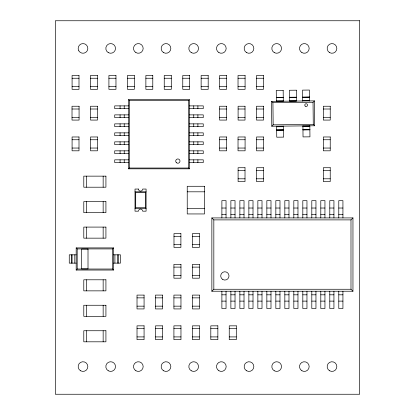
<?xml version="1.0" encoding="UTF-8"?>
<svg xmlns="http://www.w3.org/2000/svg" width="415" height="415" viewBox="0 0 415 415"><rect width="100%" height="100%" fill="white"/><g stroke="black" fill="none" stroke-linecap="round" stroke-linejoin="round"><path stroke-width="0.62" d="M271.794 126.233L273.163 124.832L313.278 124.407L314.674 125.776L314.409 100.876L271.529 101.333L271.794 126.233L314.674 125.776M271.529 101.333L272.925 102.702L313.04 102.272L314.409 100.876M189.422 168.822L188.628 168.034L188.628 100.446L189.422 99.657L128.551 99.657L128.551 168.822L189.422 168.822L189.422 99.657M128.551 168.822L129.345 168.034L129.345 100.446L128.551 99.657M145.39 192.503L146.08 191.813L135.015 191.813L135.705 192.503L135.705 207.723L135.015 208.413L146.08 208.413L145.39 207.723L145.39 192.503L135.705 192.503M76.178 270.041L77.19 269.029L112.522 269.029L113.528 270.041L113.528 247.905L76.178 247.905L76.178 270.041L113.528 270.041M76.178 247.905L77.19 248.917L112.522 248.917L113.528 247.905M211.858 291.231L213.829 289.26L350.986 289.26L352.958 291.231L352.958 217.917L211.858 217.917L211.858 291.231L352.958 291.231M211.858 217.917L213.829 219.888L350.986 219.888L352.958 217.917M276.328 97.406L283.248 97.333M289.468 97.266L296.388 97.193M302.613 97.126L309.528 97.053M276.333 97.546L283.248 97.473M289.473 97.406L296.388 97.333M302.613 97.266L309.528 97.193M276.333 97.608L283.248 97.535M289.473 97.468L296.388 97.395M302.613 97.328L309.528 97.255M276.364 100.814L283.284 100.741M289.504 100.674L296.424 100.601M302.649 100.534L309.564 100.461M276.639 126.316L283.554 126.243M302.919 126.036L309.834 125.963M276.644 126.783L283.559 126.71M302.924 126.502L309.839 126.43M276.675 129.994L283.59 129.916L276.675 130.051M302.96 129.713L309.875 129.636M302.96 129.77L309.875 129.698M276.681 130.191L283.595 130.118M302.96 129.911L309.875 129.838M72.086 78.253L79 78.253M90.454 78.253L97.509 78.253M108.912 78.253L115.967 78.253M127.421 78.253L134.335 78.253M145.873 78.253L152.787 78.253M164.241 78.253L171.296 78.253M182.766 78.253L189.681 78.253M201.135 78.253L208.19 78.253M219.66 78.253L226.574 78.253M238.028 78.253L245.083 78.253M256.553 78.253L263.468 78.253M72.086 86.553L79 86.553M90.454 86.553L97.509 86.553M108.912 86.553L115.967 86.553M127.421 86.553L134.335 86.553M145.873 86.553L152.787 86.553M164.241 86.553L171.296 86.553M182.766 86.553L189.681 86.553M201.135 86.553L208.19 86.553M219.66 86.553L226.574 86.553M238.028 86.553L245.083 86.553M256.553 86.553L263.468 86.553M129.345 100.446L188.628 100.446M128.551 105.882L114.722 105.882L114.722 108.647L128.551 108.647M189.422 105.882L203.251 105.882L203.251 108.647L189.422 108.647M72.018 109.005L79.073 109.005M90.527 109.005L97.442 109.005M219.592 109.005L226.647 109.005M238.101 109.005L245.016 109.005M256.486 109.005L263.541 109.005M323.311 109.005L330.231 109.005M128.551 114.872L114.722 114.872L114.722 117.637L128.551 117.637M189.422 114.872L203.251 114.872L203.251 117.637L189.422 117.637M72.018 117.305L79.073 117.305M90.527 117.305L97.442 117.305M219.592 117.305L226.647 117.305M238.101 117.305L245.016 117.305M256.486 117.305L263.541 117.305M323.311 117.305L330.231 117.305M128.551 123.862L114.722 123.862L114.722 126.632L128.551 126.632M189.422 123.862L203.251 123.862L203.251 126.632L189.422 126.632M128.551 132.857L114.722 132.857L114.722 135.622L128.551 135.622M189.422 132.857L203.251 132.857L203.251 135.622L189.422 135.622M72.086 139.746L79 139.746M90.527 139.746L97.442 139.746M219.592 139.746L226.647 139.746M238.028 139.746L245.083 139.746M256.553 139.746L263.468 139.746M323.311 139.746L330.231 139.746M128.551 141.847L114.722 141.847L114.722 144.612L128.551 144.612M189.422 141.847L203.251 141.847L203.251 144.612L189.422 144.612M72.086 148.046L79 148.046M90.527 148.046L97.442 148.046M219.592 148.046L226.647 148.046M238.028 148.046L245.083 148.046M256.553 148.046L263.468 148.046M323.311 148.046L330.231 148.046M128.551 150.837L114.722 150.837L114.722 153.607L128.551 153.607M189.422 150.837L203.251 150.837L203.251 153.607L189.422 153.607M128.551 159.832L114.722 159.832L114.722 162.597L128.551 162.597M189.422 159.832L203.251 159.832L203.251 162.597L189.422 162.597M129.345 168.034L188.628 168.034M238.101 170.498L245.016 170.498M256.486 170.498L263.541 170.498M323.311 170.498L330.231 170.498M238.101 178.798L245.016 178.798M256.486 178.798L263.541 178.798M323.311 178.798L330.231 178.798M187.232 191.813L204.528 191.813M135.705 207.723L145.39 207.723M221.885 208.029L226.035 208.029M230.88 208.029L235.03 208.029M239.87 208.029L244.02 208.029M248.86 208.029L253.01 208.029M257.855 208.029L262.005 208.029M266.845 208.029L270.995 208.029M275.835 208.029L279.985 208.029M284.83 208.029L288.98 208.029M293.82 208.029L297.97 208.029M302.81 208.029L306.96 208.029M311.805 208.029L315.955 208.029M320.795 208.029L324.945 208.029M329.785 208.029L333.935 208.029M338.78 208.029L342.93 208.029M187.232 208.413L204.528 208.413M221.885 214.337L226.035 214.337M230.88 214.337L235.03 214.337M239.87 214.337L244.02 214.337M248.86 214.337L253.01 214.337M257.855 214.337L262.005 214.337M266.845 214.337L270.995 214.337M275.835 214.337L279.985 214.337M284.83 214.337L288.98 214.337M293.82 214.337L297.97 214.337M302.81 214.337L306.96 214.337M311.805 214.337L315.955 214.337M320.795 214.337L324.945 214.337M329.785 214.337L333.935 214.337M338.78 214.337L342.93 214.337M173.984 236.368L180.899 236.368M192.42 236.368L199.34 236.368M173.984 244.668L180.899 244.668M192.42 244.668L199.34 244.668M76.178 254.826L69.264 254.826L69.264 263.126L76.178 263.126M113.528 254.826L120.449 254.826L120.449 263.126L113.528 263.126M173.911 267.12L180.966 267.12M192.42 267.12L199.34 267.12M173.911 275.42L180.966 275.42M192.42 275.42L199.34 275.42M221.885 294.811L226.035 294.811M230.88 294.811L235.03 294.811M239.87 294.811L244.02 294.811M248.86 294.811L253.01 294.811M257.855 294.811L262.005 294.811M266.845 294.811L270.995 294.811M275.835 294.811L279.985 294.811M284.83 294.811L288.98 294.811M293.82 294.811L297.97 294.811M302.81 294.811L306.96 294.811M311.805 294.811L315.955 294.811M320.795 294.811L324.945 294.811M329.785 294.811L333.935 294.811M338.78 294.811L342.93 294.811M137.017 297.861L144.072 297.861M155.459 297.861L162.514 297.861M173.911 297.861L180.966 297.861M192.42 297.861L199.34 297.861M221.885 301.119L226.035 301.119M230.88 301.119L235.03 301.119M239.87 301.119L244.02 301.119M248.86 301.119L253.01 301.119M257.855 301.119L262.005 301.119M266.845 301.119L270.995 301.119M275.835 301.119L279.985 301.119M284.83 301.119L288.98 301.119M293.82 301.119L297.97 301.119M302.81 301.119L306.96 301.119M311.805 301.119L315.955 301.119M320.795 301.119L324.945 301.119M329.785 301.119L333.935 301.119M338.78 301.119L342.93 301.119M137.017 306.161L144.072 306.161M155.459 306.161L162.514 306.161M173.911 306.161L180.966 306.161M192.42 306.161L199.34 306.161M137.017 328.613L144.072 328.613M155.526 328.613L162.447 328.613M173.911 328.613L180.966 328.613M192.42 328.613L199.34 328.613M210.804 328.613L217.859 328.613M229.246 328.613L236.301 328.613M137.017 336.913L144.072 336.913M155.526 336.913L162.447 336.913M173.911 336.913L180.966 336.913M192.42 336.913L199.34 336.913M210.804 336.913L217.859 336.913M229.246 336.913L236.301 336.913M313.04 102.272L313.278 124.407M309.569 101.068L309.45 90.05L302.535 90.122L302.654 101.141M309.834 125.828L309.953 136.841L303.033 136.914L302.919 125.901M283.554 126.108L283.668 137.121L276.753 137.194L276.634 126.181M272.925 102.702L273.163 124.832M350.986 219.888L350.986 289.26M342.93 217.917L342.93 200.627L338.78 200.627L338.78 217.917M342.93 291.231L342.93 308.527L338.78 308.527L338.78 291.231M333.935 217.917L333.935 200.627L329.785 200.627L329.785 217.917M333.935 291.231L333.935 308.527L329.785 308.527L329.785 291.231M324.945 217.917L324.945 200.627L320.795 200.627L320.795 217.917M324.945 291.231L324.945 308.527L320.795 308.527L320.795 291.231M315.955 217.917L315.955 200.627L311.805 200.627L311.805 217.917M315.955 291.231L315.955 308.527L311.805 308.527L311.805 291.231M306.96 217.917L306.96 200.627L302.81 200.627L302.81 217.917M306.96 291.231L306.96 308.527L302.81 308.527L302.81 291.231M297.97 217.917L297.97 200.627L293.82 200.627L293.82 217.917M297.97 291.231L297.97 308.527L293.82 308.527L293.82 291.231M288.98 217.917L288.98 200.627L284.83 200.627L284.83 217.917M288.98 291.231L288.98 308.527L284.83 308.527L284.83 291.231M279.985 217.917L279.985 200.627L275.835 200.627L275.835 217.917M279.985 291.231L279.985 308.527L275.835 308.527L275.835 291.231M270.995 217.917L270.995 200.627L266.845 200.627L266.845 217.917M270.995 291.231L270.995 308.527L266.845 308.527L266.845 291.231M262.005 217.917L262.005 200.627L257.855 200.627L257.855 217.917M262.005 291.231L262.005 308.527L257.855 308.527L257.855 291.231M253.01 217.917L253.01 200.627L248.86 200.627L248.86 217.917M253.01 291.231L253.01 308.527L248.86 308.527L248.86 291.231M244.02 217.917L244.02 200.627L239.87 200.627L239.87 217.917M244.02 291.231L244.02 308.527L239.87 308.527L239.87 291.231M235.03 217.917L235.03 200.627L230.88 200.627L230.88 217.917M235.03 291.231L235.03 308.527L230.88 308.527L230.88 291.231M226.035 217.917L226.035 200.627L221.885 200.627L221.885 217.917M226.035 291.231L226.035 308.527L221.885 308.527L221.885 291.231M213.829 219.888L213.829 289.26M197.903 105.882L197.903 108.647M197.903 114.872L197.903 117.637M197.903 123.862L197.903 126.632M197.903 132.857L197.903 135.622M197.903 141.847L197.903 144.612M197.903 150.837L197.903 153.607M197.903 159.832L197.903 162.597M193.753 105.882L193.753 108.647M193.753 114.872L193.753 117.637M193.753 123.862L193.753 126.632M193.753 132.857L193.753 135.622M193.753 141.847L193.753 144.612M193.753 150.837L193.753 153.607M193.753 159.832L193.753 162.597M124.22 105.882L124.22 108.647M124.22 114.872L124.22 117.637M124.22 123.862L124.22 126.632M124.22 132.857L124.22 135.622M124.22 141.847L124.22 144.612M124.22 150.837L124.22 153.607M124.22 159.832L124.22 162.597M120.07 105.882L120.07 108.647M120.07 114.872L120.07 117.637M120.07 123.862L120.07 126.632M120.07 132.857L120.07 135.622M120.07 141.847L120.07 144.612M120.07 150.837L120.07 153.607M120.07 159.832L120.07 162.597M118.374 254.826L118.374 263.126M117.642 254.826L117.642 263.126M114.908 254.826L114.908 263.126M112.522 248.917L112.522 269.029M103.153 176.142L103.153 187.207M103.153 201.607L103.153 212.672M103.153 227.088L103.153 238.153M103.153 279.793L103.153 290.858M103.153 305.258L103.153 316.329M103.153 330.739L103.153 341.81M86.553 176.142L86.553 187.207M86.553 201.607L86.553 212.672M86.553 227.088L86.553 238.153M86.553 279.793L86.553 290.858M86.553 305.258L86.553 316.329M86.553 330.739L86.553 341.81M77.19 248.917L77.19 269.029M74.804 254.826L74.804 263.126M72.07 254.826L72.07 263.126M71.339 254.826L71.339 263.126M283.17 90.33L276.255 90.403L276.369 101.421L283.289 101.348L283.17 90.33M296.31 90.19L289.395 90.263L289.514 101.281L296.429 101.208L296.31 90.19M359.665 20.75L55.335 20.75L55.335 394.25L359.665 394.25L359.665 20.75M79 75.489L72.086 75.489L72.086 89.324L79 89.324L79 75.489M97.509 75.489L90.454 75.489L90.454 89.324L97.509 89.324L97.509 75.489M115.967 75.489L108.912 75.489L108.912 89.324L115.967 89.324L115.967 75.489M134.335 75.489L127.421 75.489L127.421 89.324L134.335 89.324L134.335 75.489M152.787 75.489L145.873 75.489L145.873 89.324L152.787 89.324L152.787 75.489M171.296 75.489L164.241 75.489L164.241 89.324L171.296 89.324L171.296 75.489M189.681 75.489L182.766 75.489L182.766 89.324L189.681 89.324L189.681 75.489M208.19 75.489L201.135 75.489L201.135 89.324L208.19 89.324L208.19 75.489M226.574 75.489L219.66 75.489L219.66 89.324L226.574 89.324L226.574 75.489M245.083 75.489L238.028 75.489L238.028 89.324L245.083 89.324L245.083 75.489M263.468 75.489L256.553 75.489L256.553 89.324L263.468 89.324L263.468 75.489M79.073 106.24L72.018 106.24L72.018 120.075L79.073 120.075L79.073 106.24M97.442 106.24L90.527 106.24L90.527 120.075L97.442 120.075L97.442 106.24M226.647 106.24L219.592 106.24L219.592 120.075L226.647 120.075L226.647 106.24M245.016 106.24L238.101 106.24L238.101 120.075L245.016 120.075L245.016 106.24M263.541 106.24L256.486 106.24L256.486 120.075L263.541 120.075L263.541 106.24M330.231 106.24L323.311 106.24L323.311 120.075L330.231 120.075L330.231 106.24M79 136.976L72.086 136.976L72.086 150.811L79 150.811L79 136.976M97.442 136.976L90.527 136.976L90.527 150.811L97.442 150.811L97.442 136.976M226.647 136.976L219.592 136.976L219.592 150.811L226.647 150.811L226.647 136.976M245.083 136.976L238.028 136.976L238.028 150.811L245.083 150.811L245.083 136.976M263.468 136.976L256.553 136.976L256.553 150.811L263.468 150.811L263.468 136.976M330.231 136.976L323.311 136.976L323.311 150.811L330.231 150.811L330.231 136.976M245.016 167.727L238.101 167.727L238.101 181.563L245.016 181.563L245.016 167.727M263.541 167.727L256.486 167.727L256.486 181.563L263.541 181.563L263.541 167.727M330.231 167.727L323.311 167.727L323.311 181.563L330.231 181.563L330.231 167.727M105.924 176.142L83.789 176.142L83.789 187.207L105.924 187.207L105.924 176.142M204.528 186.278L187.232 186.278L187.232 213.948L204.528 213.948L204.528 186.278M138.47 189.048L135.015 189.048L135.015 211.178L138.47 211.178A2.075 2.075 0 0 1 140.545 209.103A2.075 2.075 0 0 1 142.62 211.178L146.08 211.178L146.08 189.048L142.62 189.048A2.075 2.075 0 0 1 140.545 191.123A2.075 2.075 0 0 1 138.47 189.048M105.924 201.607L83.789 201.607L83.789 212.672L105.924 212.672L105.924 201.607M105.924 227.088L83.789 227.088L83.789 238.153L105.924 238.153L105.924 227.088M180.899 233.604L173.984 233.604L173.984 247.439L180.899 247.439L180.899 233.604M199.34 233.604L192.42 233.604L192.42 247.439L199.34 247.439L199.34 233.604M88.011 249.057L81.599 249.057L81.599 268.894L88.011 268.894L88.011 249.057M180.966 264.355L173.911 264.355L173.911 278.19L180.966 278.19L180.966 264.355M199.34 264.355L192.42 264.355L192.42 278.19L199.34 278.19L199.34 264.355M105.924 279.793L83.789 279.793L83.789 290.858L105.924 290.858L105.924 279.793M144.072 295.091L137.017 295.091L137.017 308.926L144.072 308.926L144.072 295.091M162.514 295.091L155.459 295.091L155.459 308.926L162.514 308.926L162.514 295.091M180.966 295.091L173.911 295.091L173.911 308.926L180.966 308.926L180.966 295.091M199.34 295.091L192.42 295.091L192.42 308.926L199.34 308.926L199.34 295.091M105.924 305.258L83.789 305.258L83.789 316.329L105.924 316.329L105.924 305.258M144.072 325.842L137.017 325.842L137.017 339.678L144.072 339.678L144.072 325.842M162.447 325.842L155.526 325.842L155.526 339.678L162.447 339.678L162.447 325.842M180.966 325.842L173.911 325.842L173.911 339.678L180.966 339.678L180.966 325.842M199.34 325.842L192.42 325.842L192.42 339.678L199.34 339.678L199.34 325.842M217.859 325.842L210.804 325.842L210.804 339.678L217.859 339.678L217.859 325.842M236.301 325.842L229.246 325.842L229.246 339.678L236.301 339.678L236.301 325.842M105.924 330.739L83.789 330.739L83.789 341.81L105.924 341.81L105.924 330.739M78.808 50.838A4.84 4.84 0 0 0 87.192 50.838A4.84 4.84 0 0 0 83 43.575A4.84 4.84 0 0 0 78.808 50.838M108.248 52.612A4.84 4.84 0 0 0 115.51 48.415A4.84 4.84 0 0 0 108.248 44.223A4.84 4.84 0 0 0 108.248 52.612M80.577 370.777A4.84 4.84 0 0 0 87.84 366.585A4.84 4.84 0 0 0 80.577 362.388A4.84 4.84 0 0 0 80.577 370.777M108.248 370.777A4.84 4.84 0 0 0 115.51 366.585A4.84 4.84 0 0 0 108.248 362.388A4.84 4.84 0 0 0 108.248 370.777M135.913 370.777A4.84 4.84 0 0 0 143.175 366.585A4.84 4.84 0 0 0 135.913 362.388A4.84 4.84 0 0 0 135.913 370.777M163.577 370.777A4.84 4.84 0 0 0 170.84 366.585A4.84 4.84 0 0 0 163.577 362.388A4.84 4.84 0 0 0 163.577 370.777M191.248 370.777A4.84 4.84 0 0 0 198.51 366.585A4.84 4.84 0 0 0 191.248 362.388A4.84 4.84 0 0 0 191.248 370.777M218.913 370.777A4.84 4.84 0 0 0 226.175 366.585A4.84 4.84 0 0 0 218.913 362.388A4.84 4.84 0 0 0 218.913 370.777M246.577 370.777A4.84 4.84 0 0 0 253.84 366.585A4.84 4.84 0 0 0 246.577 362.388A4.84 4.84 0 0 0 246.577 370.777M274.248 370.777A4.84 4.84 0 0 0 281.51 366.585A4.84 4.84 0 0 0 274.248 362.388A4.84 4.84 0 0 0 274.248 370.777M301.913 370.777A4.84 4.84 0 0 0 309.175 366.585A4.84 4.84 0 0 0 301.913 362.388A4.84 4.84 0 0 0 301.913 370.777M329.577 370.777A4.84 4.84 0 0 0 336.84 366.585A4.84 4.84 0 0 0 329.577 362.388A4.84 4.84 0 0 0 329.577 370.777M329.577 52.612A4.84 4.84 0 0 0 336.84 48.415A4.84 4.84 0 0 0 329.577 44.223A4.84 4.84 0 0 0 329.577 52.612M301.913 52.612A4.84 4.84 0 0 0 309.175 48.415A4.84 4.84 0 0 0 301.913 44.223A4.84 4.84 0 0 0 301.913 52.612M274.248 52.612A4.84 4.84 0 0 0 281.51 48.415A4.84 4.84 0 0 0 274.248 44.223A4.84 4.84 0 0 0 274.248 52.612M246.577 52.612A4.84 4.84 0 0 0 253.84 48.415A4.84 4.84 0 0 0 246.577 44.223A4.84 4.84 0 0 0 246.577 52.612M218.913 52.612A4.84 4.84 0 0 0 226.175 48.415A4.84 4.84 0 0 0 218.913 44.223A4.84 4.84 0 0 0 218.913 52.612M191.248 52.612A4.84 4.84 0 0 0 198.51 48.415A4.84 4.84 0 0 0 191.248 44.223A4.84 4.84 0 0 0 191.248 52.612M163.577 52.612A4.84 4.84 0 0 0 170.84 48.415A4.84 4.84 0 0 0 163.577 44.223A4.84 4.84 0 0 0 163.577 52.612M135.913 52.612A4.84 4.84 0 0 0 143.175 48.415A4.84 4.84 0 0 0 135.913 44.223A4.84 4.84 0 0 0 135.913 52.612M305.186 106.1A1.385 1.385 0 0 0 307.494 105.457A1.385 1.385 0 0 0 305.782 103.781A1.385 1.385 0 0 0 305.186 106.1M176.334 162.602A2.142 2.142 0 0 0 179.918 161.643A2.142 2.142 0 0 0 177.293 159.018A2.142 2.142 0 0 0 176.334 162.602M222.788 279.508A4.15 4.15 0 0 0 229.013 275.913A4.15 4.15 0 0 0 222.788 272.318A4.15 4.15 0 0 0 222.788 279.508"/></g></svg>
